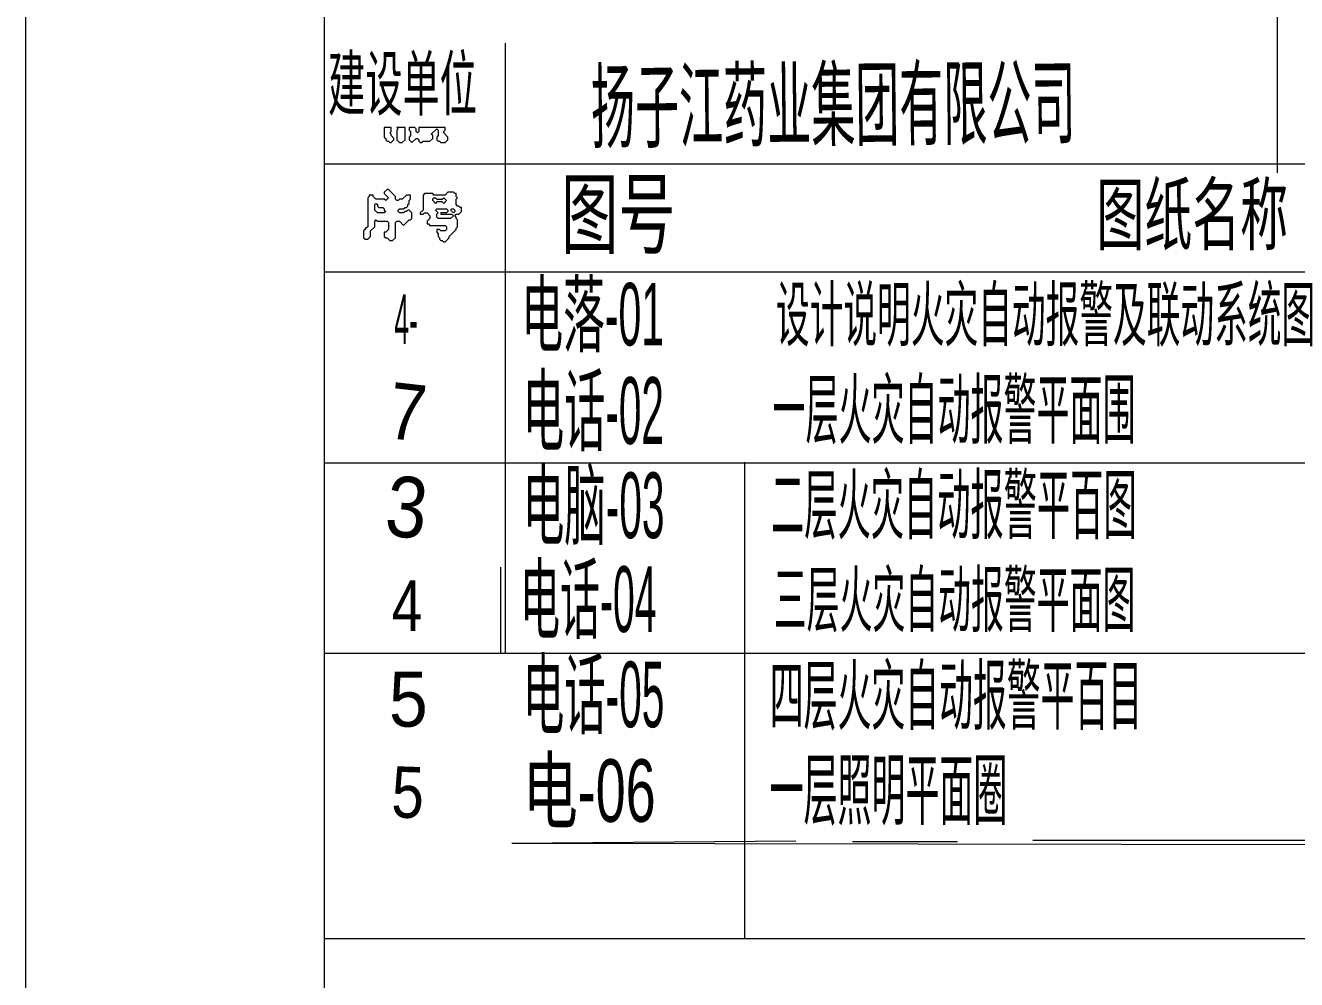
# Model space of a CAD drawing. Header units: millimetres. Extents: x 0 to 210, y 0 to 297.
# Drawn here: x 0 to 106.7, y 148.4 to 228.5 of the extents above; entities that cross this region are included whole.
import ezdxf

# ---------------------------------------------------------------- set-up
doc = ezdxf.new("R2010")
doc.units = ezdxf.units.MM
for name, color, linetype, lineweight in [('OCR_TEXT', 6, 'CONTINUOUS', 0), ('TRACE_STRAIGHT', 5, 'CONTINUOUS', 0), ('TRACE_TEXT_SYMBOL', 6, 'CONTINUOUS', 0)]:
    doc.layers.add(name, color=color, linetype=linetype, lineweight=lineweight)
doc.styles.add('wqy-unicode', font='wqy-unicode')

msp = doc.modelspace()

# ---------------------------------------------------------------- linework, layer by layer
at = {"layer": 'TRACE_STRAIGHT', "color": 5}
for p, q in [((0.02, 296.73), (0.02, 0.1)), ((25.09, 286.83), (25.09, 10.06)), ((105.1, 286.83), (105.1, 216.15)), ((40.3, 227.05), (40.3, 175.79)), ((25.09, 216.9), (200.07, 216.9)), ((25.09, 207.83), (156.43, 207.83)), ((25.09, 191.81), (200.07, 191.81)), ((60.39, 191.86), (60.39, 151.85)), ((39.91, 183.03), (39.91, 175.81)), ((25.09, 175.81), (200.07, 175.81)), ((84.59, 160.11), (140.12, 160.11)), ((40.86, 159.87), (64.7, 160.06)), ((40.86, 159.87), (140.07, 159.69)), ((69.46, 160.02), (78.27, 160.02)), ((25.09, 151.86), (200.07, 151.86))]:
    msp.add_line(p, q, dxfattribs=at)
at = {"layer": 'TRACE_TEXT_SYMBOL', "color": 6}
for points in [[(30.15, 219.97), (30.15, 219.16), (30.27, 219.04), (30.27, 218.93), (30.38, 218.81), (30.5, 218.81), (30.61, 218.7), (30.73, 218.7), (30.96, 218.93), (30.96, 219.04), (30.73, 219.28), (30.73, 219.39), (30.61, 219.51), (30.73, 219.62), (30.73, 219.97)], [(31.19, 219.97), (31.31, 219.86), (31.19, 219.74), (31.19, 218.93), (31.42, 218.7), (31.66, 218.7), (31.89, 218.93), (31.89, 219.97)], [(32.24, 219.97), (32.24, 219.74), (32.35, 219.62), (32.35, 219.28), (32.24, 219.16), (32.24, 218.93), (32.47, 218.7), (32.82, 219.04), (32.93, 219.04), (33.05, 218.93), (33.05, 218.81), (33.16, 218.7), (33.28, 218.7), (33.4, 218.81), (33.98, 218.81), (34.21, 219.04), (34.21, 219.28), (34.09, 219.39), (34.56, 219.86), (34.67, 219.74), (34.67, 219.28), (34.56, 219.16), (34.56, 218.93), (34.67, 218.81), (34.79, 218.81), (34.9, 218.7), (35.25, 218.7), (35.48, 218.93), (35.48, 219.16), (35.14, 219.51), (35.14, 219.62), (35.25, 219.74), (35.25, 219.97), (33.05, 219.97), (33.05, 219.62), (32.93, 219.51), (32.82, 219.62), (32.82, 219.86), (32.7, 219.97)], [(35.48, 214.52), (35.25, 214.29), (34.32, 214.29), (34.21, 214.41), (33.51, 214.41), (33.4, 214.29), (33.4, 213.01), (33.16, 212.78), (33.16, 212.67), (33.4, 212.67), (33.51, 212.78), (33.74, 212.78), (33.98, 212.55), (33.98, 212.32), (33.74, 212.09), (33.74, 211.86), (33.86, 211.86), (33.98, 211.74), (35.25, 211.74), (35.37, 211.62), (35.37, 211.39), (35.25, 211.28), (34.9, 211.28), (34.79, 211.39), (34.56, 211.39), (34.56, 211.16), (34.67, 211.04), (34.67, 210.81), (34.79, 210.7), (34.79, 210.58), (34.9, 210.46), (35.02, 210.46), (35.14, 210.35), (35.25, 210.35), (35.6, 210.7), (35.6, 210.81), (36.18, 211.39), (36.18, 211.51), (36.29, 211.62), (36.29, 212.2), (36.18, 212.32), (36.18, 212.44), (36.06, 212.55), (36.18, 212.67), (36.41, 212.67), (36.64, 212.9), (36.64, 213.25), (36.53, 213.25), (36.41, 213.36), (36.29, 213.36), (36.18, 213.48), (36.18, 213.94), (36.29, 214.06), (36.18, 214.17), (36.18, 214.41), (36.06, 214.41), (35.95, 214.52)], [(29.34, 213.48), (29.45, 213.59), (29.57, 213.48), (29.57, 213.36), (29.69, 213.25), (30.03, 213.25), (30.15, 213.13), (30.15, 213.01), (30.27, 212.9), (30.15, 212.78), (29.57, 212.78), (29.34, 213.01)], [(34.21, 213.94), (34.32, 214.06), (34.44, 214.06), (34.56, 213.94), (35.02, 213.94), (35.14, 214.06), (35.37, 213.83), (35.14, 213.59), (35.02, 213.71), (34.56, 213.71), (34.44, 213.59), (34.21, 213.83)], [(34.44, 213.01), (34.56, 213.13), (35.37, 213.13), (35.48, 213.01), (35.48, 212.9), (35.37, 212.78), (34.9, 212.78), (34.9, 212.67), (35.83, 212.67), (35.95, 212.55), (35.72, 212.32), (34.67, 212.32), (34.56, 212.44), (34.56, 212.67), (34.67, 212.78)], [(35.72, 213.01), (35.83, 213.13), (35.95, 213.13), (36.06, 213.01), (36.06, 212.9), (35.95, 212.78)]]:
    msp.add_lwpolyline(points, close=True, dxfattribs=at)
for points in [[(30.38, 214.75), (30.15, 214.52), (30.15, 214.41), (30.5, 214.06), (30.27, 213.83), (30.15, 213.94), (29.45, 213.94), (29.22, 214.17), (29.22, 214.29), (28.87, 214.29), (28.87, 214.17), (28.76, 214.06), (28.76, 211.62), (28.64, 211.51), (28.53, 211.51), (28.53, 211.39), (28.41, 211.28), (28.41, 210.7), (28.53, 210.58), (28.76, 210.58), (28.99, 210.81), (28.99, 211.28), (29.34, 211.62), (29.34, 212.09), (29.45, 212.2), (29.57, 212.09), (30.38, 212.09), (30.5, 211.97), (30.5, 211.39), (30.27, 211.16), (30.15, 211.16), (30.15, 210.81), (30.27, 210.7), (30.38, 210.7), (30.61, 210.46), (30.84, 210.46), (31.08, 210.7), (31.08, 211.97), (31.19, 212.09), (31.42, 212.09), (31.77, 211.74), (32.24, 212.2), (32.35, 212.2), (32.47, 212.32), (32.47, 212.78), (32.24, 213.01), (32.12, 213.01), (32, 212.9), (31.89, 212.9), (31.77, 212.78), (31.42, 212.78), (31.31, 212.9), (31.31, 213.01), (31.42, 213.13), (31.77, 213.13), (31.89, 213.25), (32, 213.25), (32.12, 213.36), (32.12, 213.48), (32.24, 213.59), (32.24, 213.83), (32.35, 213.94), (32.35, 214.29), (32, 214.29)], [(32, 214.29), (31.66, 213.94), (31.42, 213.94), (31.31, 213.83), (31.19, 213.83), (31.08, 213.94), (31.08, 214.17), (30.5, 214.75), (30.38, 214.75)]]:
    msp.add_lwpolyline(points, dxfattribs=at)

# ---------------------------------------------------------------- texts
at = {"layer": 'OCR_TEXT', "color": 6, "style": 'wqy-unicode'}
for s, height, width, p in [('建设单位', 4.432, 0.516617, (25.43, 221.44)), ('图号', 5.517, 0.638519, (44.99, 209.95)), ('图纸名称', 4.975, 0.592705, (89.94, 210.19)), ('电落-01', 5.246, 0.489733, (41.66, 201.66)), ('设计说明火灾自动报警及联动系统图', 4.4319, 0.468159, (63.03, 202.08)), ('4-', 4.161, 0.400551, (30.99, 201.79)), ('电话-02', 5.608, 0.45308, (41.78, 193.39)), ('一层火灾自动报警平面围', 4.7937, 0.423796, (62.74, 193.92)), ('电脑-03', 5.517, 0.462547, (41.78, 185.48)), ('二层火灾自动报警平百图', 4.7937, 0.426733, (62.62, 185.92)), ('电话-04', 5.517, 0.445422, (41.55, 177.6)), ('三层火灾自动报警平面图', 4.5224, 0.447331, (62.85, 178.09)), ('4', 4.25, 0.807855, (30.77, 177.69)), ('电话-05', 5.517, 0.462097, (41.78, 169.6)), ('四层火灾自动报警平百目', 4.7937, 0.434832, (62.51, 169.91)), ('5', 4.61, 0.949096, (30.54, 169.65)), ('电-06', 5.246, 0.644581, (41.78, 161.66)), ('一层照明平面圈', 4.884, 0.427968, (62.5, 161.93))]:
    msp.add_text(s, height=height, dxfattribs=dict(at, width=width)).set_placement(p)
for s, height, rotation, width, p in [('扬子江药业集团有限公司', 5.7893, 0.5659, 0.468359, (47.53, 218.82)), ('7', 4.73, -6.5198, 0.868721, (30.3, 193.9)), ('3', 5.09, -5.856, 0.908922, (30.07, 185.73)), ('5', 4.3, -1.9092, 0.847973, (30.7, 162.04))]:
    msp.add_text(s, height=height, rotation=rotation, dxfattribs=dict(at, width=width)).set_placement(p)

doc.saveas('drawing.dxf')
